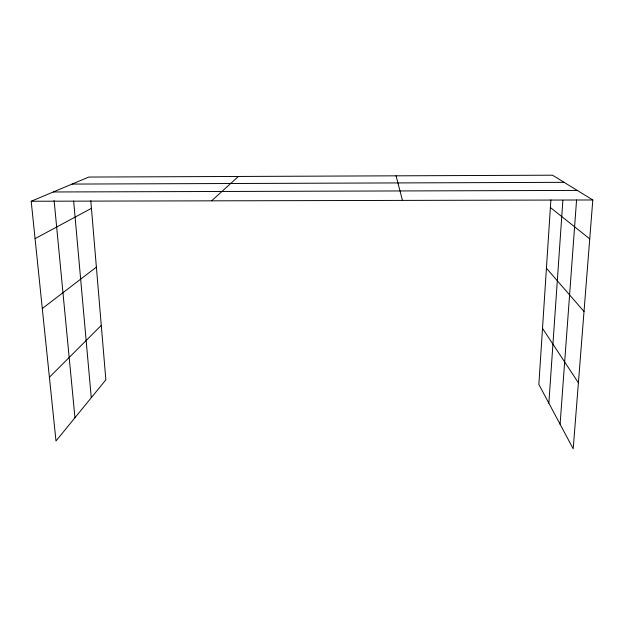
<?xml version="1.0" encoding="UTF-8"?>
<svg xmlns="http://www.w3.org/2000/svg" width="624" height="624" viewBox="0 0 624 624"><rect width="100%" height="100%" fill="white"/><g stroke="black" fill="none" stroke-linecap="round" stroke-linejoin="round"><path stroke-width="0.94" d="M550.883 199.906L538.855 384.439L573.199 448.804L592.8 199.969L552.49 175.196L88.811 177.06L31.2 201.248L55.996 440.989L105.854 379.829L90.8 200.741M548.855 403.182L562.864 200.398M560.087 424.234L576.568 200M49.405 377.247L101.283 325.385M211.591 200.842L238.462 176.459M42.292 308.521L96.385 267.111M35.069 238.633L91.439 208.322M72.119 184.072L564.112 182.333M53.297 191.974L577.27 190.421M31.2 201.248L592.8 199.969M550.384 207.511L589.735 238.867M546.429 268.234L584.017 311.501M542.506 328.341L578.393 382.801M396.068 175.828L402.464 200.405M54.116 200.499L74.958 417.721M73.648 201.061L91.276 397.714"/></g></svg>
